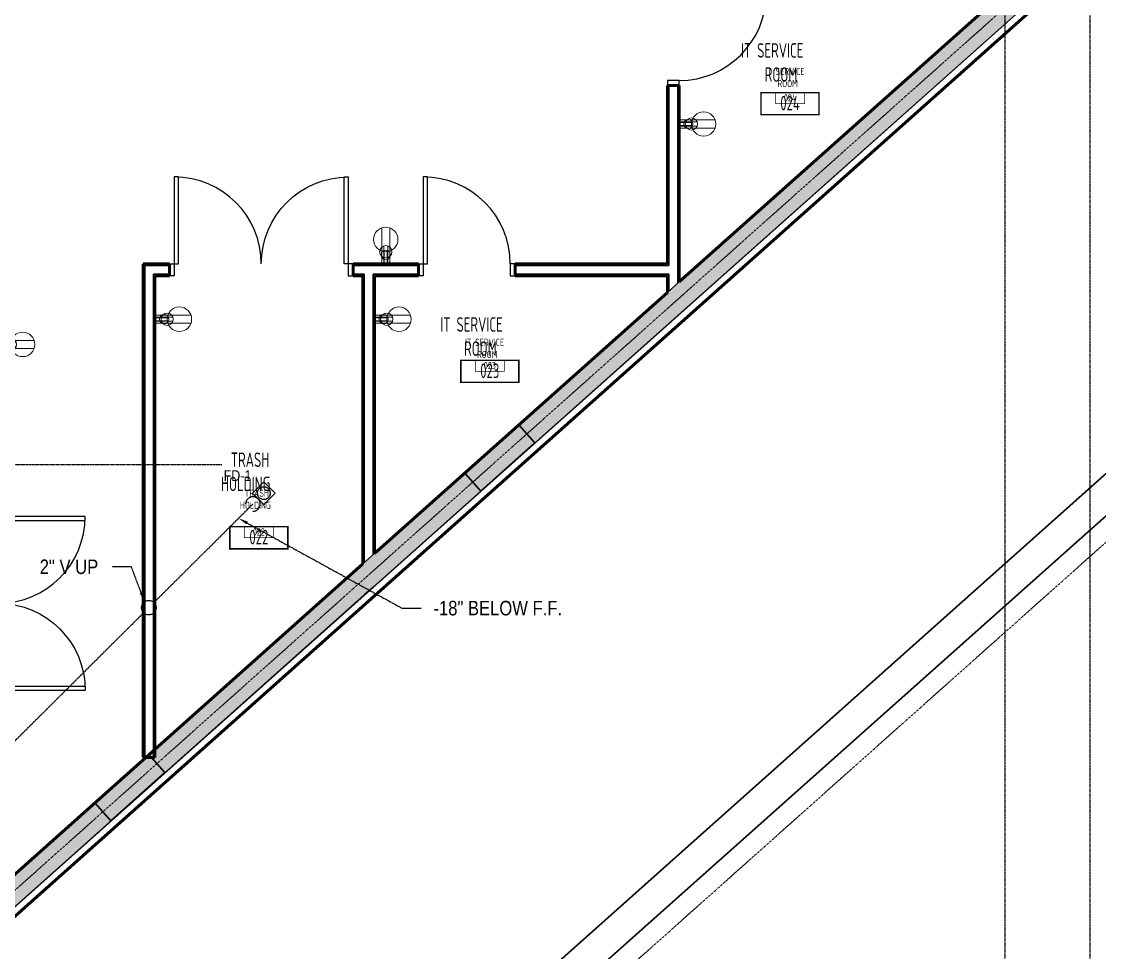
# Model space of a CAD drawing. Header units: inches. Extents: x 0 to 11244, y -13 to 5829.
# Drawn here: x 4182.5 to 4628.6, y 5139.7 to 5525 of the extents above; entities that cross this region are included whole.
import ezdxf
from ezdxf import colors
from ezdxf.entities.mleader import LeaderData, LeaderLine
from ezdxf.enums import TextEntityAlignment as Align
from ezdxf.math import Vec2, Vec3

# ---------------------------------------------------------------- set-up
doc = ezdxf.new("R2010")
doc.units = ezdxf.units.IN
doc.header["$LTSCALE"] = 0.375
doc.header["$MEASUREMENT"] = 0
for name, pattern in [('DASHDOT', [1, 0.5, -0.25, 0, -0.25]), ('PHANTOM2', [1.25, 0.625, -0.125, 0.125, -0.125, 0.125, -0.125]), ('UPIPINGX2', [1.75, 1.5, -0.25])]:
    doc.linetypes.add(name, pattern=pattern)
for name, color, linetype, lineweight in [('A-Area-Spce-Iden', 8, 'Continuous', 25), ('A-Area-Spce-Iden @ 32', 8, 'Continuous', 25), ('A-Area-Spce-Iden @ 64', 8, 'Continuous', 25), ('A-Wall', 3, 'Continuous', 50), ('E-Wall-Powr', 8, 'Continuous', 18), ('E-Wall-Powr @ 24', 8, 'Continuous', 18), ('E-Wall-Powr @ 32', 8, 'Continuous', 18), ('E-Wall-Powr @ 64', 8, 'Continuous', 18), ('S-Cols', 8, 'Continuous', 35)]:
    doc.layers.add(name, color=color, linetype=linetype, lineweight=lineweight)
for name, color, linetype in [('A-Col-Grid', 8, 'PHANTOM2'), ('A-Door', 8, 'Continuous'), ('A-Property Line', 8, 'PHANTOM2'), ('G-ANNO-REFR-N', 8, 'Continuous'), ('P-SANR-PIPU-N', 201, 'UPIPINGX2'), ('P-SANR-PIPU-N @ 64', 201, 'UPIPINGX2')]:
    doc.layers.add(name, color=color, linetype=linetype)
doc.layers.add('G-Anno-Nplt', color=8, linetype='Continuous', lineweight=18, plot=False)
doc.styles.add("3-32'' Notes", font='ARIALN.TTF', dxfattribs={"height": 0.09375})
doc.styles.add('TPDE', font='architxt.shx', dxfattribs={"width": 0.75, "height": 0.09375})
doc.styles.add('TPDE Annotative', font='architxt.shx', dxfattribs={"width": 0.75, "height": 0.09375})
pattern_1 = [(360, (-3428.9355, -5710.221), (0.06, 6), [0.06, -6]), (10, (-3427.0155, -5710.101), (-0.9828006, 5.9192654), [0.06, -6]), (20, (-3428.0955, -5708.781), (-1.9957393, 5.658677), [0.06, -6]), (30, (-3426.7755, -5707.821), (-2.9480385, 5.2261524), [0.06, -6]), (40, (-3428.3355, -5707.461), (-3.810763, 4.634834), [0.06, -6]), (50, (-3427.8555, -5706.021), (-4.5576994, 3.9026883), [0.06, -6]), (60, (-3428.6955, -5704.941), (-5.1661524, 3.0519615), [0.06, -6]), (70, (-3426.7755, -5705.061), (-5.6176345, 2.1085024), [0.06, -6]), (80, (-3425.3355, -5704.821), (-5.8984276, 1.1009775), [0.06, -6]), (90, (-3424.6155, -5706.261), (-6, 0.06), [0.06, -6]), (100, (-3423.4155, -5706.381), (-5.9192654, -0.9828006), [0.06, -6]), (110, (-3423.4155, -5708.541), (-5.658677, -1.9957393), [0.06, -6]), (120, (-3424.4955, -5709.261), (-5.2261524, -2.9480385), [0.06, -6]), (130, (-3426.1755, -5708.901), (-4.634834, -3.810763), [0.06, -6]), (140, (-3425.0955, -5707.821), (-3.9026883, -4.5576994), [0.06, -6]), (150, (-3426.1755, -5706.741), (-3.0519615, -5.1661524), [0.06, -6]), (160, (-3423.6555, -5710.101), (-2.1085024, -5.6176345), [0.06, -6])]
pattern_2 = [(0, (-3428.9355, -5710.221), (0.06, 6), [0.06, -6]), (10, (-3427.0155, -5710.101), (-0.9828006, 5.9192654), [0.06, -6]), (20, (-3428.0955, -5708.781), (-1.9957393, 5.658677), [0.06, -6]), (30, (-3426.7755, -5707.821), (-2.9480385, 5.2261524), [0.06, -6]), (40, (-3428.3355, -5707.461), (-3.810763, 4.634834), [0.06, -6]), (50, (-3427.8555, -5706.021), (-4.5576994, 3.9026883), [0.06, -6]), (60, (-3428.6955, -5704.941), (-5.1661524, 3.0519615), [0.06, -6]), (70, (-3426.7755, -5705.061), (-5.6176345, 2.1085024), [0.06, -6]), (80, (-3425.3355, -5704.821), (-5.8984276, 1.1009775), [0.06, -6]), (90, (-3424.6155, -5706.261), (-6, 0.06), [0.06, -6]), (100, (-3423.4155, -5706.381), (-5.9192654, -0.9828006), [0.06, -6]), (110, (-3423.4155, -5708.541), (-5.658677, -1.9957393), [0.06, -6]), (120, (-3424.4955, -5709.261), (-5.2261524, -2.9480385), [0.06, -6]), (130, (-3426.1755, -5708.901), (-4.634834, -3.810763), [0.06, -6]), (140, (-3425.0955, -5707.821), (-3.9026883, -4.5576994), [0.06, -6]), (150, (-3426.1755, -5706.741), (-3.0519615, -5.1661524), [0.06, -6]), (160, (-3423.6555, -5710.101), (-2.1085024, -5.6176345), [0.06, -6])]

# ---------------------------------------------------------------- blocks, each defined once
blk = doc.blocks.new('Drain with Trap')
at = {"linetype": 'ByBlock'}
for p, q in [((0.1523, 0.0522), (0.0469, 0.0522)), ((0.0469, 0.0522), (0.0469, -0.0522)), ((0.1523, -0.0522), (0.1523, 0.0522)), ((0.0469, -0.0522), (0.1523, -0.0522))]:
    blk.add_line(p, q, dxfattribs=at)
blk.add_circle((0.0996, 0), 0.0417, dxfattribs=at)
blk.add_arc((0, 0), 0.0469, 225, 135, dxfattribs=at)
blk = doc.blocks.new('Pipe in Rise')
blk.add_circle((0, 0), 0.0469)
blk = doc.blocks.new('*U436')
at = {"linetype": 'ByBlock', "lineweight": -2}
for p, q in [((0.2328, 0.0263), (0, 0.0263)), ((0.2328, -0.0263), (0, -0.0263))]:
    blk.add_line(p, q, dxfattribs=at)
blk.add_circle((0.1582, 0), 0.0791, dxfattribs=at)
at = {"linetype": 'ByBlock', "lineweight": -2, "style": 'TPDE', "width": 0.75}
blk.add_attdef('TYPE', (0.2901, 0.0453), '', height=0.0938, dxfattribs=at)
blk = doc.blocks.new('*U483')
at = {"layer": 'E-Wall-Powr @ 24', "xscale": -24, "yscale": 24, "zscale": 24, "rotation": 180}
blk.add_blockref('*U436', (4172.81, 5391.35), dxfattribs=at)
at = {"layer": 'E-Wall-Powr @ 32', "xscale": -32, "yscale": 32, "zscale": 32, "rotation": 180}
blk.add_blockref('*U436', (4172.81, 5391.35), dxfattribs=at)
at = {"layer": 'E-Wall-Powr @ 64', "xscale": -64, "yscale": 64, "zscale": 64, "rotation": 180}
blk.add_blockref('*U436', (4172.81, 5391.35), dxfattribs=at)
blk = doc.blocks.new('*U506')
at = {"layer": 'E-Wall-Powr @ 24', "xscale": -24, "yscale": 24, "zscale": 24, "rotation": 180}
blk.add_blockref('*U436', (4328.56, 5401.78), dxfattribs=at)
at = {"layer": 'E-Wall-Powr @ 32', "xscale": -32, "yscale": 32, "zscale": 32, "rotation": 180}
blk.add_blockref('*U436', (4328.56, 5401.78), dxfattribs=at)
at = {"layer": 'E-Wall-Powr @ 64', "xscale": -64, "yscale": 64, "zscale": 64, "rotation": 180}
blk.add_blockref('*U436', (4328.56, 5401.78), dxfattribs=at)
blk = doc.blocks.new('*U507')
at = {"layer": 'E-Wall-Powr @ 24', "xscale": -24, "yscale": 24, "zscale": 24, "rotation": 180}
blk.add_blockref('*U436', (4237.69, 5401.78), dxfattribs=at)
at = {"layer": 'E-Wall-Powr @ 32', "xscale": -32, "yscale": 32, "zscale": 32, "rotation": 180}
blk.add_blockref('*U436', (4237.69, 5401.78), dxfattribs=at)
at = {"layer": 'E-Wall-Powr @ 64', "xscale": -64, "yscale": 64, "zscale": 64, "rotation": 180}
blk.add_blockref('*U436', (4237.69, 5401.78), dxfattribs=at)
blk = doc.blocks.new('*U508')
at = {"layer": 'E-Wall-Powr @ 24', "xscale": 24, "yscale": 24, "zscale": 24, "rotation": 90}
blk.add_blockref('*U436', (4333.21, 5424.66), dxfattribs=at)
at = {"layer": 'E-Wall-Powr @ 32', "xscale": 32, "yscale": 32, "zscale": 32, "rotation": 90}
blk.add_blockref('*U436', (4333.21, 5424.66), dxfattribs=at)
at = {"layer": 'E-Wall-Powr @ 64', "xscale": 64, "yscale": 64, "zscale": 64, "rotation": 90}
blk.add_blockref('*U436', (4333.21, 5424.66), dxfattribs=at)
blk = doc.blocks.new('*U509')
at = {"layer": 'E-Wall-Powr @ 24', "xscale": -24, "yscale": 24, "zscale": 24, "rotation": 180}
blk.add_blockref('*U436', (4454.65, 5482.59), dxfattribs=at)
at = {"layer": 'E-Wall-Powr @ 32', "xscale": -32, "yscale": 32, "zscale": 32, "rotation": 180}
blk.add_blockref('*U436', (4454.65, 5482.59), dxfattribs=at)
at = {"layer": 'E-Wall-Powr @ 64', "xscale": -64, "yscale": 64, "zscale": 64, "rotation": 180}
blk.add_blockref('*U436', (4454.65, 5482.59), dxfattribs=at)
blk = doc.blocks.new('T23120-00_Cellar PS Layout')
at = {"layer": 'E-Wall-Powr', "linetype": 'DASHDOT'}
for name in ['*U509', '*U508', '*U507', '*U506', '*U483']:
    blk.add_blockref(name, (0, 0), dxfattribs=at)
blk = doc.blocks.new('TPDE_Room_Smart_Tag_Basic_P')
at = {"const_width": 0.1}
blk.add_lwpolyline([(-2, -1.531), (2, -1.531), (2, 0), (-2, 0)], close=True, dxfattribs=at)
at = {"linetype": 'ByBlock', "lineweight": -2, "style": 'TPDE', "width": 0.75}
blk.add_attdef('TPDE_ROOM_INFO_OBJECTS:ROOMNAME_001', (-3.685, 0.3), '', height=1, dxfattribs=at)
blk.add_attdef('TPDE_ROOM_INFO_OBJECTS:ROOMNUMBER', text='', height=1, dxfattribs=at).set_placement((0, -1.225), align=Align.CENTER)
blk = doc.blocks.new('*U529')
at = {"layer": 'A-Area-Spce-Iden @ 32', "color": 8, "linetype": 'Continuous', "lineweight": 25}
ref = blk.add_blockref('TPDE_Room_Smart_Tag_Basic_P', (851.51, -394.41), dxfattribs=dict(at, xscale=3, yscale=3, zscale=3))
ref.add_attrib('TPDE_ROOM_INFO_OBJECTS:ROOMNAME_001', 'TRASH', (845.69, -382.07), dxfattribs={"layer": '0', "linetype": 'ByBlock', "lineweight": -2, "height": 3, "style": 'TPDE Annotative', "width": 0.75})
ref.add_attrib('TPDE_ROOM_INFO_OBJECTS:ROOMNUMBER', '022', dxfattribs={"layer": '0', "linetype": 'ByBlock', "lineweight": -2, "height": 3, "style": 'TPDE Annotative', "width": 0.75}).set_placement((851.51, -398.09), align=Align.CENTER)
ref.add_attrib('TPDE_ROOM_INFO_OBJECTS:ROOMNAME_002', 'HOLDING', (843.68, -387.07), dxfattribs={"layer": '0', "linetype": 'ByBlock', "lineweight": -2, "height": 3, "style": 'TPDE Annotative', "width": 0.75})
at = {"layer": 'A-Area-Spce-Iden @ 64', "color": 8, "linetype": 'Continuous', "lineweight": 25}
ref = blk.add_blockref('TPDE_Room_Smart_Tag_Basic_P', (851.51, -394.41), dxfattribs=dict(at, xscale=6, yscale=6, zscale=6))
ref.add_attrib('TPDE_ROOM_INFO_OBJECTS:ROOMNAME_001', 'TRASH', (839.87, -369.73), dxfattribs={"layer": '0', "linetype": 'ByBlock', "lineweight": -2, "height": 6, "style": 'TPDE Annotative', "width": 0.75})
ref.add_attrib('TPDE_ROOM_INFO_OBJECTS:ROOMNUMBER', '022', dxfattribs={"layer": '0', "linetype": 'ByBlock', "lineweight": -2, "height": 6, "style": 'TPDE Annotative', "width": 0.75}).set_placement((851.51, -401.77), align=Align.CENTER)
ref.add_attrib('TPDE_ROOM_INFO_OBJECTS:ROOMNAME_002', 'HOLDING', (835.84, -379.73), dxfattribs={"layer": '0', "linetype": 'ByBlock', "lineweight": -2, "height": 6, "style": 'TPDE Annotative', "width": 0.75})
blk = doc.blocks.new('*U530')
at = {"layer": 'A-Area-Spce-Iden @ 32', "color": 8, "linetype": 'Continuous', "lineweight": 25}
ref = blk.add_blockref('TPDE_Room_Smart_Tag_Basic_P', (947.08, -325.54), dxfattribs=dict(at, xscale=3, yscale=3, zscale=3))
ref.add_attrib('TPDE_ROOM_INFO_OBJECTS:ROOMNAME_001', 'IT SERVICE', (936.84, -319.64), dxfattribs={"layer": '0', "linetype": 'ByBlock', "lineweight": -2, "height": 3, "style": 'TPDE Annotative', "width": 0.75})
ref.add_attrib('TPDE_ROOM_INFO_OBJECTS:ROOMNUMBER', '023', dxfattribs={"layer": '0', "linetype": 'ByBlock', "lineweight": -2, "height": 3, "style": 'TPDE Annotative', "width": 0.75}).set_placement((947.08, -329.21), align=Align.CENTER)
ref.add_attrib('TPDE_ROOM_INFO_OBJECTS:ROOMNAME_002', 'ROOM', (941.77, -324.64), dxfattribs={"layer": '0', "linetype": 'ByBlock', "lineweight": -2, "height": 3, "style": 'TPDE Annotative', "width": 0.75})
at = {"layer": 'A-Area-Spce-Iden @ 64', "color": 8, "linetype": 'Continuous', "lineweight": 25}
ref = blk.add_blockref('TPDE_Room_Smart_Tag_Basic_P', (947.08, -325.54), dxfattribs=dict(at, xscale=6, yscale=6, zscale=6))
ref.add_attrib('TPDE_ROOM_INFO_OBJECTS:ROOMNAME_001', 'IT SERVICE', (926.6, -313.74), dxfattribs={"layer": '0', "linetype": 'ByBlock', "lineweight": -2, "height": 6, "style": 'TPDE Annotative', "width": 0.75})
ref.add_attrib('TPDE_ROOM_INFO_OBJECTS:ROOMNUMBER', '023', dxfattribs={"layer": '0', "linetype": 'ByBlock', "lineweight": -2, "height": 6, "style": 'TPDE Annotative', "width": 0.75}).set_placement((947.08, -332.89), align=Align.CENTER)
ref.add_attrib('TPDE_ROOM_INFO_OBJECTS:ROOMNAME_002', 'ROOM', (936.45, -323.74), dxfattribs={"layer": '0', "linetype": 'ByBlock', "lineweight": -2, "height": 6, "style": 'TPDE Annotative', "width": 0.75})
blk = doc.blocks.new('*U531')
at = {"layer": 'A-Area-Spce-Iden @ 32', "color": 8, "linetype": 'Continuous', "lineweight": 25}
ref = blk.add_blockref('TPDE_Room_Smart_Tag_Basic_P', (1071.35, -214.74), dxfattribs=dict(at, xscale=3, yscale=3, zscale=3))
ref.add_attrib('TPDE_ROOM_INFO_OBJECTS:ROOMNAME_001', 'IT SERVICE', (1061.18, -207.51), dxfattribs={"layer": '0', "linetype": 'ByBlock', "lineweight": -2, "height": 3, "style": 'TPDE Annotative', "width": 0.75})
ref.add_attrib('TPDE_ROOM_INFO_OBJECTS:ROOMNUMBER', '024', dxfattribs={"layer": '0', "linetype": 'ByBlock', "lineweight": -2, "height": 3, "style": 'TPDE Annotative', "width": 0.75}).set_placement((1071.35, -218.42), align=Align.CENTER)
ref.add_attrib('TPDE_ROOM_INFO_OBJECTS:ROOMNAME_002', 'ROOM', (1066.11, -212.51), dxfattribs={"layer": '0', "linetype": 'ByBlock', "lineweight": -2, "height": 3, "style": 'TPDE Annotative', "width": 0.75})
at = {"layer": 'A-Area-Spce-Iden @ 64', "color": 8, "linetype": 'Continuous', "lineweight": 25}
ref = blk.add_blockref('TPDE_Room_Smart_Tag_Basic_P', (1071.35, -214.74), dxfattribs=dict(at, xscale=6, yscale=6, zscale=6))
ref.add_attrib('TPDE_ROOM_INFO_OBJECTS:ROOMNAME_001', 'IT SERVICE', (1051.02, -200.28), dxfattribs={"layer": '0', "linetype": 'ByBlock', "lineweight": -2, "height": 6, "style": 'TPDE Annotative', "width": 0.75})
ref.add_attrib('TPDE_ROOM_INFO_OBJECTS:ROOMNUMBER', '024', dxfattribs={"layer": '0', "linetype": 'ByBlock', "lineweight": -2, "height": 6, "style": 'TPDE Annotative', "width": 0.75}).set_placement((1071.35, -222.09), align=Align.CENTER)
ref.add_attrib('TPDE_ROOM_INFO_OBJECTS:ROOMNAME_002', 'ROOM', (1060.87, -210.28), dxfattribs={"layer": '0', "linetype": 'ByBlock', "lineweight": -2, "height": 6, "style": 'TPDE Annotative', "width": 0.75})
blk = doc.blocks.new('T23120-Lot Boundary')
at = {"layer": 'A-Property Line'}
blk.add_lwpolyline([(4077.55, 4815.74), (3429.18, 4815.74), (3429.18, 5710.34), (5027.69, 5662.9)], close=True, dxfattribs=at)
blk = doc.blocks.new('A$C7a236a31')
at = {"layer": 'A-Wall', "linetype": 'Continuous', "lineweight": 18}
h = blk.add_hatch(dxfattribs=at)
h.set_pattern_fill('CONCRETE_C', color=8, scale=4, style=0, pattern_type=2)
h.set_pattern_definition([(50, (-3429.175, -5710.34), (28.69041, -2.510085), [3, -33]), (355, (-3429.175, -5710.34), (-5.55005, 30.08769), [2.4, -26.4]), (100.4514, (-3426.785, -5710.55), (23.14038, 27.57758), [2.54961, -28.04568]), (46.1842, (-3429.175, -5702.34), (42.68964, -6.62076), [4.5, -49.5]), (96.6356, (-3425.62, -5702.893), (37.3865, 38.96471), [3.8244, -42.06852]), (351.1842, (-3429.175, -5702.34), (37.38648, 38.96474), [3.6, -39.6]), (21, (-3425.175, -5704.34), (23.87628, -16.104756), [3, -33]), (326, (-3425.175, -5704.34), (9.73261, 29.006), [2.4, -26.4]), (71.4514, (-3423.186, -5705.683), (33.6089, 12.90122), [2.54961, -28.04568]), (37.5, (-3429.175, -5710.341), (0.486394, 13.315754), [0, -26.08, 0, -26.8, 0, -26.5]), (7.5, (-3429.175, -5710.341), (10.522781, 15.776468), [0, -15.28, 0, -25.48, 0, -10.1]), (327.5, (-3438.095, -5710.341), (21.352897, -0.902195), [0, -10, 0, -31.2, 0, -41.4]), (317.5, (-3442.095, -5710.341), (23.327447, 4.0042), [0, -13, 0, -20.72, 0, -29.4])])
h.paths.add_polyline_path([(894.51, -409.87), (901.17, -417.33), (1027.25, -304.91), (1020.6, -297.45)], flags=0)
h.paths.add_polyline_path([(1020.6, -297.45), (1027.25, -304.91), (1190.11, -159.71), (1183.45, -152.25)], flags=0)
h.paths.add_polyline_path([(1183.45, -152.25), (1190.11, -159.71), (1194.62, -155.69), (1184.75, -151.09)], flags=0)
h.paths.add_polyline_path([(595.36, -676.6), (605.36, -681.08), (663.55, -629.19), (656.9, -621.72)], flags=0)
h.paths.add_polyline_path([(656.9, -621.72), (663.55, -629.19), (901.17, -417.33), (894.51, -409.87)], flags=0)
h = blk.add_hatch(dxfattribs=at)
h.set_pattern_fill('GENERAL_TEXTURE', color=8, scale=6, style=0, pattern_type=2)
h.set_pattern_definition(pattern_1)
h.paths.add_polyline_path([(1020.6, -285.68), (1021.22, -286.31), (1021.22, -211.75), (1020.6, -211.75)], flags=0)
h.paths.add_polyline_path([(1020.6, -171.75), (1021.22, -171.75), (1021.22, -155.91), (1020.6, -156.52)], flags=0)
h.paths.add_polyline_path([(1020.6, -290.56), (1020.6, -297.45), (1021.22, -296.89), (1021.22, -289.93)], flags=0)
h = blk.add_hatch(dxfattribs=at)
h.set_pattern_fill('GENERAL_TEXTURE', color=8, scale=6, style=0, pattern_type=2)
h.set_pattern_definition(pattern_1)
h.paths.add_polyline_path([(1025.47, -285.68), (1025.47, -211.75), (1024.85, -211.75), (1024.85, -285.68)], flags=0)
h.paths.add_polyline_path([(1024.85, -171.75), (1025.47, -171.75), (1025.47, -156.66), (1024.85, -156.02)], flags=0)
h.paths.add_polyline_path([(1025.47, -285.68), (1024.85, -285.68), (1024.85, -293.66), (1025.47, -293.1)], flags=0)
h = blk.add_hatch(dxfattribs=at)
h.set_pattern_fill('GENERAL_TEXTURE', color=8, scale=6, style=0, pattern_type=2)
h.set_pattern_definition(pattern_1)
h.paths.add_polyline_path([(803.64, -489.97), (804.26, -489.97), (804.26, -286.31), (803.64, -285.68)], flags=0)
h = blk.add_hatch(dxfattribs=at)
h.set_pattern_fill('GENERAL_TEXTURE', color=8, scale=6, angle=-360, style=0, pattern_type=2)
h.set_pattern_definition(pattern_2)
h.paths.add_polyline_path([(803.64, -285.68), (804.26, -286.31), (814.51, -286.31), (814.51, -285.68)], flags=0)
h.paths.add_polyline_path([(890.51, -285.68), (890.51, -286.31), (894.51, -286.31), (894.51, -285.68)], flags=0)
h.paths.add_polyline_path([(894.51, -285.68), (894.51, -286.31), (917.56, -286.31), (917.56, -285.68)], flags=0)
h.paths.add_polyline_path([(957.56, -285.68), (957.56, -286.31), (1021.22, -286.31), (1020.6, -285.68)], flags=0)
h = blk.add_hatch(dxfattribs=at)
h.set_pattern_fill('GENERAL_TEXTURE', color=8, scale=6, style=0, pattern_type=2)
h.set_pattern_definition(pattern_1)
h.paths.add_polyline_path([(807.89, -489.97), (808.51, -489.97), (808.51, -290.56), (807.89, -289.93)], flags=0)
h = blk.add_hatch(dxfattribs=at)
h.set_pattern_fill('GENERAL_TEXTURE', color=8, scale=6, angle=-360, style=0, pattern_type=2)
h.set_pattern_definition(pattern_2)
h.paths.add_polyline_path([(807.89, -289.93), (808.51, -290.56), (814.51, -290.56), (814.51, -289.93)], flags=0)
h.paths.add_polyline_path([(890.51, -289.93), (890.51, -290.56), (894.51, -290.56), (895.14, -289.93)], flags=0)
h.paths.add_polyline_path([(899.39, -290.56), (917.56, -290.56), (917.56, -289.93), (898.76, -289.93)], flags=0)
h.paths.add_polyline_path([(957.56, -289.93), (957.56, -290.56), (1020.6, -290.56), (1021.22, -289.93)], flags=0)
h = blk.add_hatch(dxfattribs=at)
h.set_pattern_fill('GENERAL_TEXTURE', color=8, scale=6, style=0, pattern_type=2)
h.set_pattern_definition(pattern_1)
h.paths.add_polyline_path([(894.51, -290.56), (894.51, -409.87), (895.14, -409.31), (895.14, -289.93)], flags=0)
h = blk.add_hatch(dxfattribs=at)
h.set_pattern_fill('GENERAL_TEXTURE', color=8, scale=6, style=0, pattern_type=2)
h.set_pattern_definition(pattern_1)
h.paths.add_polyline_path([(899.39, -290.56), (898.76, -289.93), (898.76, -406.08), (899.39, -405.52)], flags=0)
at = {"layer": 'A-Col-Grid', "color": 8}
for p, q in [((1160.24, 115.92), (1160.24, -1007.48)), ((1195.47, 115.92), (1195.47, -1007.48)), ((484.77, -781.9), (1409.67, 42.76)), ((-64.35, -368.74), (836.23, -368.74))]:
    blk.add_line(p, q, dxfattribs=at)
at = {"layer": 'A-Door', "color": 8, "linetype": 'Continuous', "lineweight": -3}
for points in [[(1020.6, -209.75), (1020.6, -211.75), (1025.47, -211.75), (1025.47, -209.75)], [(816.51, -285.68), (818.26, -285.68), (818.26, -249.68), (816.51, -249.68)], [(888.51, -285.68), (886.76, -285.68), (886.76, -249.68), (888.51, -249.68)], [(919.56, -285.68), (921.31, -285.68), (921.31, -249.68), (919.56, -249.68)], [(816.51, -290.56), (814.51, -290.56), (814.51, -285.68), (816.51, -285.68)], [(888.51, -290.56), (890.51, -290.56), (890.51, -285.68), (888.51, -285.68)], [(919.56, -290.56), (917.56, -290.56), (917.56, -285.68), (919.56, -285.68)], [(955.56, -290.56), (957.56, -290.56), (957.56, -285.68), (955.56, -285.68)], [(743.64, -390.19), (743.64, -391.94), (779.64, -391.94), (779.64, -390.19)], [(743.64, -462.19), (743.64, -460.44), (779.64, -460.44), (779.64, -462.19)]]:
    blk.add_lwpolyline(points, close=True, dxfattribs=at)
for centre, start, end in [((1025.47, -173.75), 270, 0), ((816.51, -285.68), 0, 90), ((919.56, -285.68), 0, 90), ((743.64, -390.19), 270, 0)]:
    blk.add_arc(centre, 36, start, end, dxfattribs=at)
at = {"layer": 'A-Door', "color": 8, "linetype": 'Continuous', "lineweight": -3, "extrusion": (0, 0, -1)}
for centre, start, end in [((-888.51, -285.68), 0, 90), ((-743.64, -462.19), 90, 180)]:
    blk.add_arc(centre, 36, start, end, dxfattribs=at)
at = {"layer": 'A-Wall', "color": 8, "linetype": 'Continuous', "lineweight": 25}
for p, q in [((605.36, -681.08), (1194.62, -155.69)), ((1188.76, -160.91), (1024.85, -307.06)), ((1021.22, -211.75), (1021.22, -286.31)), ((1021.22, -286.31), (1021.22, -211.75)), ((1024.85, -293.66), (1024.85, -211.75)), ((1024.85, -293.66), (1024.85, -211.75)), ((804.26, -286.31), (804.26, -489.97)), ((804.26, -489.97), (804.26, -286.31)), ((814.51, -286.31), (804.26, -286.31)), ((804.26, -286.31), (814.51, -286.31)), ((807.89, -289.93), (807.89, -489.97)), ((807.89, -489.97), (807.89, -289.93)), ((814.51, -289.93), (807.89, -289.93)), ((807.89, -289.93), (814.51, -289.93)), ((890.51, -286.31), (917.56, -286.31)), ((890.51, -286.31), (917.56, -286.31)), ((895.14, -289.93), (890.51, -289.93)), ((890.51, -289.93), (895.14, -289.93)), ((895.14, -289.93), (895.14, -409.31)), ((895.14, -409.31), (895.14, -289.93)), ((917.56, -289.93), (898.76, -289.93)), ((898.76, -289.93), (917.56, -289.93)), ((898.76, -289.93), (898.76, -406.08)), ((898.76, -406.08), (898.76, -289.93)), ((1021.22, -286.31), (957.56, -286.31)), ((957.56, -286.31), (1021.22, -286.31)), ((1021.22, -289.93), (957.56, -289.93)), ((957.56, -289.93), (1021.22, -289.93)), ((1021.22, -289.93), (1021.22, -296.89)), ((1021.22, -296.89), (1021.22, -289.93)), ((1020.6, -297.45), (1025.47, -293.1)), ((1025.47, -293.1), (1020.6, -297.45)), ((1024.85, -307.06), (1021.22, -310.29)), ((1021.22, -310.29), (898.76, -419.48)), ((899.39, -405.52), (894.51, -409.87)), ((894.51, -409.87), (899.39, -405.52)), ((895.14, -422.71), (671.23, -622.35)), ((898.76, -419.48), (895.14, -422.71))]:
    blk.add_line(p, q, dxfattribs=at)
at = {"layer": 'A-Wall', "color": 8, "linetype": 'Continuous', "lineweight": 50}
for p, q in [((608.36, -682.42), (1197.58, -157.07)), ((1173.54, -161.08), (1025.47, -293.1)), ((1025.47, -211.75), (1020.6, -211.75)), ((1020.6, -211.75), (1020.6, -285.68)), ((1025.47, -293.1), (1025.47, -211.75)), ((803.64, -285.68), (803.64, -489.97)), ((814.51, -285.68), (803.64, -285.68)), ((814.51, -290.56), (814.51, -285.68)), ((917.56, -285.68), (890.51, -285.68)), ((890.51, -285.68), (890.51, -290.56)), ((917.56, -290.56), (917.56, -285.68)), ((1020.6, -285.68), (957.56, -285.68)), ((957.56, -285.68), (957.56, -290.56)), ((808.51, -489.97), (808.51, -290.56)), ((808.51, -290.56), (814.51, -290.56)), ((890.51, -290.56), (894.51, -290.56)), ((894.51, -290.56), (894.51, -409.87)), ((899.39, -290.56), (917.56, -290.56)), ((899.39, -405.52), (899.39, -290.56)), ((957.56, -290.56), (1020.6, -290.56)), ((1020.6, -290.56), (1020.6, -297.45)), ((1020.6, -297.45), (899.39, -405.52)), ((894.51, -409.87), (656.9, -621.72)), ((803.64, -489.97), (808.51, -489.97))]:
    blk.add_line(p, q, dxfattribs=at)
at = {"layer": 'A-Wall', "color": 8, "linetype": 'Continuous', "lineweight": 35}
for p, q in [((1407.34, -189.44), (640.29, -873.35)), ((645.25, -886.35), (1420.34, -195.27))]:
    blk.add_line(p, q, dxfattribs=at)
at = {"layer": 'G-Anno-Nplt', "color": 8}
blk.add_line((656.2, -622.35), (805.99, -488.79), dxfattribs=at)
at = {"layer": 'S-Cols', "color": 8, "linetype": 'Continuous', "lineweight": 35}
for p, q in [((959.11, -352.27), (936.72, -372.24)), ((965.76, -359.74), (959.11, -352.27)), ((943.37, -379.7), (965.76, -359.74)), ((936.72, -372.24), (943.37, -379.7)), ((805.99, -488.79), (783.6, -508.76)), ((812.65, -496.26), (805.99, -488.79)), ((790.25, -516.22), (812.65, -496.26)), ((783.6, -508.76), (790.25, -516.22))]:
    blk.add_line(p, q, dxfattribs=at)
at = {"color": 8}
for name in ['T23120-Lot Boundary', 'T23120-00_Cellar PS Layout']:
    blk.add_blockref(name, (-3429.18, -5710.34), dxfattribs=at)
at = {"layer": 'A-Area-Spce-Iden', "linetype": 'DASHDOT'}
for name in ['*U531', '*U530', '*U529']:
    blk.add_blockref(name, (0, 0), dxfattribs=at)

msp = doc.modelspace()

# ---------------------------------------------------------------- block references
at = {"layer": 'G-ANNO-REFR-N'}
msp.add_blockref('A$C7a236a31', (3429.18, 5710.34), dxfattribs=at)

# ---------------------------------------------------------------- next in the draw order: linework, layer by layer
at = {"layer": 'P-SANR-PIPU-N'}
for p, q in [((4237.26, 5284.5), (4278.23, 5325.28)), ((4071.87, 5119.85), (4233.01, 5280.27))]:
    msp.add_line(p, q, dxfattribs=at)

# ---------------------------------------------------------------- next in the draw order: block references
at = {"layer": 'P-SANR-PIPU-N @ 64', "xscale": 64, "yscale": 64, "zscale": 64, "rotation": 44.87172287825689}
msp.add_blockref('Drain with Trap', (4278.23, 5325.28), dxfattribs=at)
at = {"layer": 'P-SANR-PIPU-N @ 64', "linetype": 'Continuous', "xscale": 64, "yscale": 64, "zscale": 64, "rotation": 44.87172287825813}
msp.add_blockref('Pipe in Rise', (4235.14, 5282.38), dxfattribs=at)

# ---------------------------------------------------------------- next in the draw order: leaders
ml = msp.add_multileader_mtext('Standard')
ml.set_content('FD-1', color=2, style="3-32'' Notes")
ml.set_leader_properties(color=1, linetype='ByLayer', lineweight=-1)
ml.build(insert=Vec2(0, 0))
ml.multileader.update_dxf_attribs({"text_right_attachment_type": 3, "dogleg_length": 0.125, "arrow_head_size": 3, "scale": 48})
ctx = ml.context
ctx.base_point, ctx.scale, ctx.char_height, ctx.arrow_head_size, ctx.landing_gap_size, ctx.plane_origin = Vec3(4263.19, 5337.04), 48, 4.5, 3, 4.32, Vec3(4363.71, 5357.88)
ctx.right_attachment, ctx.text_align_type = 3, 2
notes = []
notes.append((ctx, [(0, (0, 0, 0), (0, 0), (1, 0), 1, [])]))
ctx.mtext.insert, ctx.mtext.alignment, ctx.mtext.flow_direction = Vec3(4277.58, 5339.29), 3, 5
at = {"layer": 'P-SANR-PIPU-N', "linetype": 'Continuous'}
ml = msp.add_multileader_mtext('Standard', dxfattribs=at)
ml.set_content('-18" BELOW F.F.', color=2, style="3-32'' Notes")
ml.set_leader_properties(color=1, linetype='ByLayer', lineweight=-1)
ml.build(insert=Vec2(0, 0))
ml.multileader.update_dxf_attribs({"text_right_attachment_type": 3, "dogleg_length": 0.125, "scale": 64})
ctx = ml.context
ctx.base_point, ctx.scale, ctx.char_height, ctx.landing_gap_size, ctx.plane_origin = Vec3(4347.99, 5282.13), 64, 6, 5.76, Vec3(4327.45, 5263.79)
ctx.right_attachment, ctx.text_align_type = 3, 2
notes.append((ctx, [(0, (1, 1, 0), (4339.99, 5282.13), (1, 0), 8, [(0, [(4272.29, 5319.37)], 0, [])])]))
ctx.mtext.insert, ctx.mtext.alignment, ctx.mtext.flow_direction = Vec3(4406.18, 5285.19), 3, 5
ml = msp.add_multileader_mtext('Standard', dxfattribs=at)
ml.set_content('2" V UP', color=2, style="3-32'' Notes")
ml.set_leader_properties(color=1, linetype='ByLayer', lineweight=-1)
ml.build(insert=Vec2(0, 0))
ml.multileader.update_dxf_attribs({"text_right_attachment_type": 3, "dogleg_length": 0.125, "scale": 64})
ctx = ml.context
ctx.base_point, ctx.scale, ctx.char_height, ctx.landing_gap_size, ctx.plane_origin = Vec3(4184.73, 5299.26), 64, 6, 5.76, Vec3(4240.5, 5317.58)
ctx.right_attachment, ctx.text_align_type = 3, 2
notes.append((ctx, [(0, (1, 1, 0), (4227.97, 5299.24), (-1, 0), 8, [(0, [(4233.4, 5284.83)], 0, [])])]))
ctx.mtext.insert, ctx.mtext.alignment, ctx.mtext.flow_direction = Vec3(4214.21, 5302.31), 3, 5
for ctx, leaders in notes:
    for number, flags, end, landing, length, lines in leaders:
        leader = LeaderData()
        leader.index, (leader.has_last_leader_line, leader.has_dogleg_vector, leader.attachment_direction) = number, flags
        leader.last_leader_point, leader.dogleg_vector, leader.dogleg_length = Vec3(end), Vec3(landing), length
        for number, points, colour, breaks in lines:
            line = LeaderLine()
            line.index, line.vertices, line.color, line.breaks = number, Vec3.list(points), colors.encode_raw_color(colour), breaks
            leader.lines.append(line)
        ctx.leaders.append(leader)

doc.saveas('drawing.dxf')
